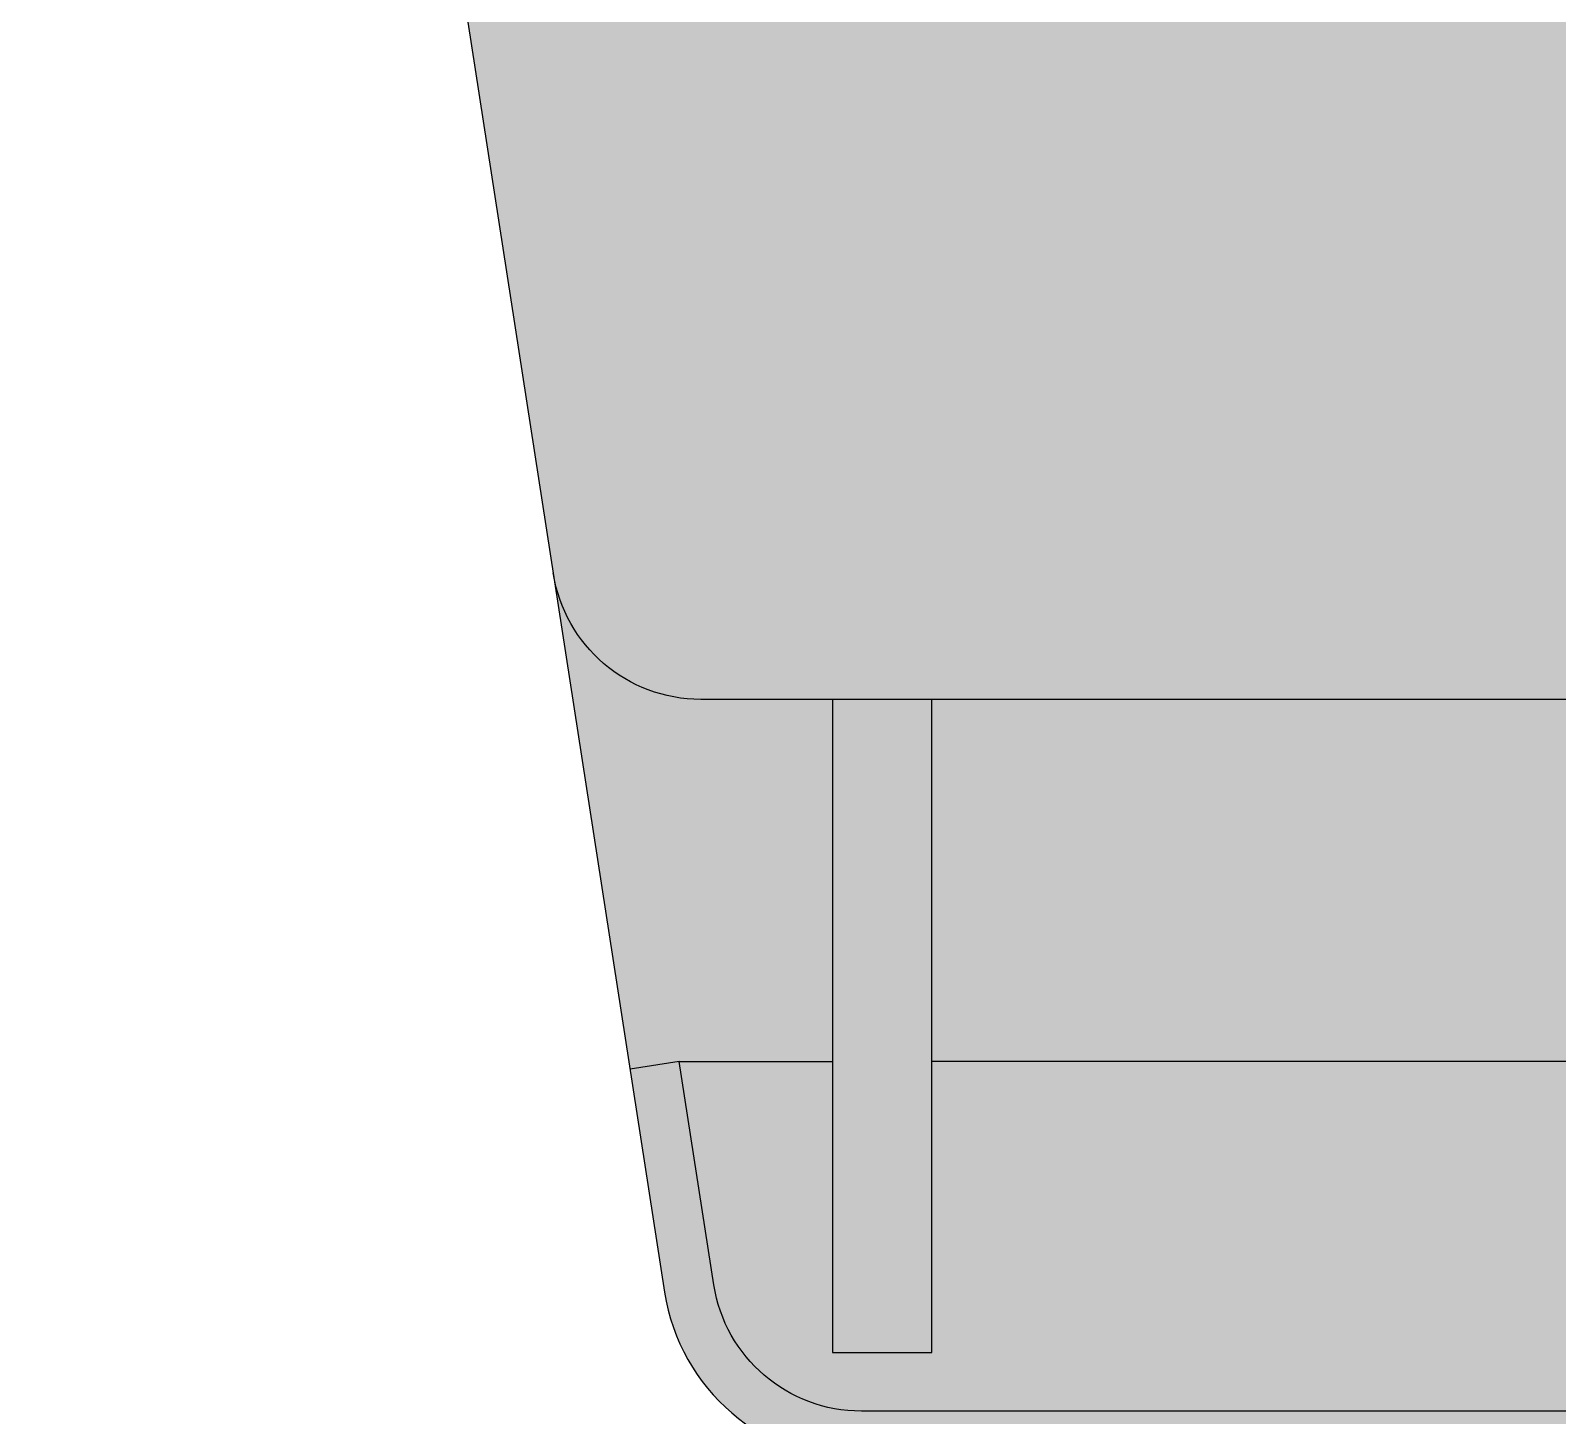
# Model space of a CAD drawing. Header units: millimetres. Extents: x -9400 to 16593, y -27108 to 22430.
# Drawn here: x 9096 to 9710, y 17294 to 17851 of the extents above; entities that cross this region are included whole.
import ezdxf
from ezdxf.enums import TextEntityAlignment as Align

# ---------------------------------------------------------------- set-up
doc = ezdxf.new("R2010")
doc.units = ezdxf.units.MM
doc.set_wipeout_variables(frame=1)
doc.layers.add('Техника LTM 11200-9.1', color=250, linetype='Continuous')
doc.layers.add('Техника LTM 11200-9.1 Штрих', color=7, linetype='Continuous', true_color=0xffd452)
doc.styles.add('arial', font='arial.ttf')

# ---------------------------------------------------------------- blocks, each defined once
blk = doc.blocks.new('LTM 11200-9.1-20240608.20492501')
at = {"color": 0, "linetype": 'ByBlock', "lineweight": -2, "ltscale": 50, "transparency": 16777216}
blk.add_lwpolyline([(-14761, -1270, 0), (-14761, -1459)], format="xyb", dxfattribs=at)
blk = doc.blocks.new('LTM 11200-9.1-20240614.05004101')
at = {"color": 0, "linetype": 'ByBlock', "lineweight": -2, "ltscale": 50, "transparency": 16777216}
blk.add_wipeout([(-25, 521.82), (-25, 521.82), (-34.8, 518.75), (-44.23, 514.68), (-53.2, 509.67), (-61.61, 503.77), (-61.61, 503.77), (-216.96, 383.76), (-216.96, 383.76), (-221.61, 379.6), (-225.84, 375.02), (-229.62, 370.06), (-232.92, 364.77), (-403.62, 52.4), (-403.62, 52.4), (-404.23, 49.91), (-403.54, 47.45), (-401.71, 45.66), (-399.23, 45), (-399.23, 45), (-399.27, 43), (-405.03, 43), (-405.03, 43), (-406.94, 42.62), (-408.56, 41.54), (-409.65, 39.91), (-410.03, 38), (-410.03, -38), (-410.03, -38), (-409.65, -39.92), (-408.55, -41.55), (-406.92, -42.63), (-405, -43), (-405, -45), (-405, -45), (-406.91, -45.38), (-408.54, -46.46), (-409.62, -48.09), (-410, -50), (-410, -486.75), (-410, -486.75), (-410.1, -494.52), (-409.68, -502.29), (-408.73, -510), (-407.27, -517.64), (-407.27, -517.64), (-307.4, -1162.25), (-307.4, -1162.25), (-298.41, -1188.61), (-280.93, -1210.29), (-257.08, -1224.66), (-229.74, -1229.99), (-228.34, -1230), (228.34, -1230), (228.34, -1230), (255.76, -1225.15), (279.87, -1211.2), (297.72, -1189.83), (307.17, -1163.63), (307.4, -1162.25), (407.27, -517.64), (407.27, -517.64), (408.73, -510), (409.68, -502.29), (410.1, -494.52), (410, -486.75), (410, -486.75), (410, -50), (410, -50), (409.62, -48.09), (408.54, -46.46), (406.91, -45.38), (405, -45), (405, -43), (405, -43), (406.92, -42.63), (408.55, -41.55), (409.65, -39.92), (410.03, -38), (410.03, 38), (410.03, 38), (409.65, 39.91), (408.56, 41.54), (406.94, 42.62), (405.03, 43), (399.27, 43), (399.23, 45), (399.23, 45), (401.71, 45.66), (403.54, 47.45), (404.23, 49.91), (403.62, 52.4), (232.92, 364.77), (232.92, 364.77), (229.62, 370.06), (225.84, 375.02), (221.61, 379.6), (216.96, 383.76), (61.61, 503.77), (61.61, 503.77), (53.2, 509.67), (44.23, 514.68), (34.8, 518.75), (25, 521.82), (25, 521.82), (25, 535), (-25, 535)], dxfattribs=at)
at = {"layer": 'Техника LTM 11200-9.1 Штрих', "ltscale": 50, "transparency": 16777216}
h = blk.add_hatch(color=256, dxfattribs=at)
h.dxf.hatch_style = 1
edge = h.paths.add_edge_path()
edge.add_line((-25, 535), (-25, 521.82))
edge.add_arc((0, 425), 100, 104.47751, 128.0296)
edge.add_line((-61.61, 503.77), (-216.96, 383.76))
edge.add_arc((-175.17, 332.43), 66.2, 129.15468, 150.75274)
edge.add_line((-232.92, 364.77), (-403.62, 52.4))
edge.add_arc((-399.23, 50), 5, 151.34547, 270)
edge.add_line((-399.23, 45), (-399.27, 43))
edge.add_line((-399.27, 43), (-405.03, 43))
edge.add_arc((-405.03, 38), 5, 90, 180)
edge.add_line((-410.03, 38), (-410.03, -38))
edge.add_arc((-405.03, -38), 5, 180.00068, 270.33294)
edge.add_line((-405, -43), (-405, -45))
edge.add_arc((-405, -50), 5, 90, 180)
edge.add_line((-410, -50), (-410, -486.75))
edge.add_arc((-294.71, -492.12), 115.41, 177.33471, 192.77673)
edge.add_line((-407.27, -517.64), (-307.4, -1162.25))
edge.add_arc((-228.34, -1150), 80, 188.80679, 270)
edge.add_line((-228.34, -1230), (228.34, -1230))
edge.add_arc((228.34, -1150), 80, 270, 351.19321)
edge.add_line((307.4, -1162.25), (407.27, -517.64))
edge.add_arc((294.71, -492.12), 115.41, 347.22327, 362.66529)
edge.add_line((410, -486.75), (410, -50))
edge.add_arc((405, -50), 5, 360, 450)
edge.add_line((405, -45), (405, -43))
edge.add_arc((405.03, -38), 5, 269.66706, 359.99932)
edge.add_line((410.03, -38), (410.03, 38))
edge.add_arc((405.03, 38), 5, 0, 90)
edge.add_line((405.03, 43), (399.27, 43))
edge.add_line((399.27, 43), (399.23, 45))
edge.add_arc((399.23, 50), 5, 270, 388.65453)
edge.add_line((403.62, 52.4), (232.92, 364.77))
edge.add_arc((175.17, 332.43), 66.2, 29.24726, 50.84532)
edge.add_line((216.96, 383.76), (61.61, 503.77))
edge.add_arc((0, 425), 100, 51.9704, 75.52249)
edge.add_line((25, 521.82), (25, 535))
edge.add_line((25, 535), (-25, 535))
at = {"color": 0, "linetype": 'ByBlock', "lineweight": -2, "ltscale": 50, "transparency": 16777216}
for points in [[(-410, -50), (-410, -486.75, 0.067481), (-407.27, -517.64), (-307.4, -1162.25, 0.369878), (-228.34, -1230)], [(352.18, -873.19, -0.369878), (292.89, -924), (-292.89, -924, -0.369878), (-352.18, -873.19)], [(321.3, -1072.55), (301.53, -1069.48), (287.63, -1159.19, -0.369878), (228.34, -1210), (-228.34, -1210, -0.369878), (-287.63, -1159.19), (-301.53, -1069.48), (-321.3, -1072.55)]]:
    blk.add_lwpolyline(points, format="xyb", dxfattribs=at)
for points in [[(-240, -924), (-240, -1186.5), (-200, -1186.5), (-200, -924)], [(-301.53, -1069.48), (-240, -1069.48)], [(200, -1069.48), (-200, -1069.48)]]:
    blk.add_lwpolyline(points, dxfattribs=at)
blk = doc.blocks.new('LTM 11200-9.1-13r-20240614.062829')
at = {"color": 0, "linetype": 'ByBlock', "lineweight": -2, "ltscale": 50, "transparency": 16777216}
blk.add_blockref('LTM 11200-9.1-20240614.05004101', (0, 1963), dxfattribs=at)
blk = doc.blocks.new('LTM 11200-9.1-20240609.194521')
at = {"color": 0, "linetype": 'ByBlock', "lineweight": -2, "ltscale": 50, "transparency": 16777216}
for points in [[(-2028.66, 1773.66, 0), (-2036.74, 1779.8, 0.057774)], [(-2046.65, 1785.67, 0), (-2097.71, 1808.42, 0), (-2121.91, 1819.21, 0.686627)], [(-2148.34, 1792.85, 0), (-2136.94, 1767.09, 0), (-2115.52, 1718.7, 0.103324)]]:
    blk.add_lwpolyline(points, format="xyb", dxfattribs=at)
blk = doc.blocks.new('*U191')
at = {"color": 0, "linetype": 'ByBlock', "lineweight": -2, "ltscale": 50, "transparency": 16777216}
blk.add_blockref('LTM 11200-9.1-13r-20240614.062829', (9658.38, 16322.78), dxfattribs=at)
at = {"color": 0, "linetype": 'ByBlock', "lineweight": -2, "ltscale": 50, "transparency": 16777216, "xscale": -1, "rotation": 62.00000000000003}
blk.add_blockref('LTM 11200-9.1-20240608.20492501', (-1500, 3695), dxfattribs=at)
blk.add_blockref('LTM 11200-9.1-20240609.194521', (7640.31, 18337.87), dxfattribs=at)
at = {"layer": 'Defpoints', "color": 250, "linetype": 'ByBlock', "lineweight": -2, "ltscale": 50, "transparency": 16777216, "style": 'arial', "width": 0.8}
blk.add_attdef('МАРКА', text='', height=250, rotation=62, dxfattribs=at).set_placement((4790.04, 15753.98), align=Align.MIDDLE_CENTER)

msp = doc.modelspace()

# ---------------------------------------------------------------- block references
at = {"layer": 'Техника LTM 11200-9.1', "transparency": 16777216}
msp.add_blockref('*U191', (0, 220), dxfattribs=at)

doc.saveas('drawing.dxf')
